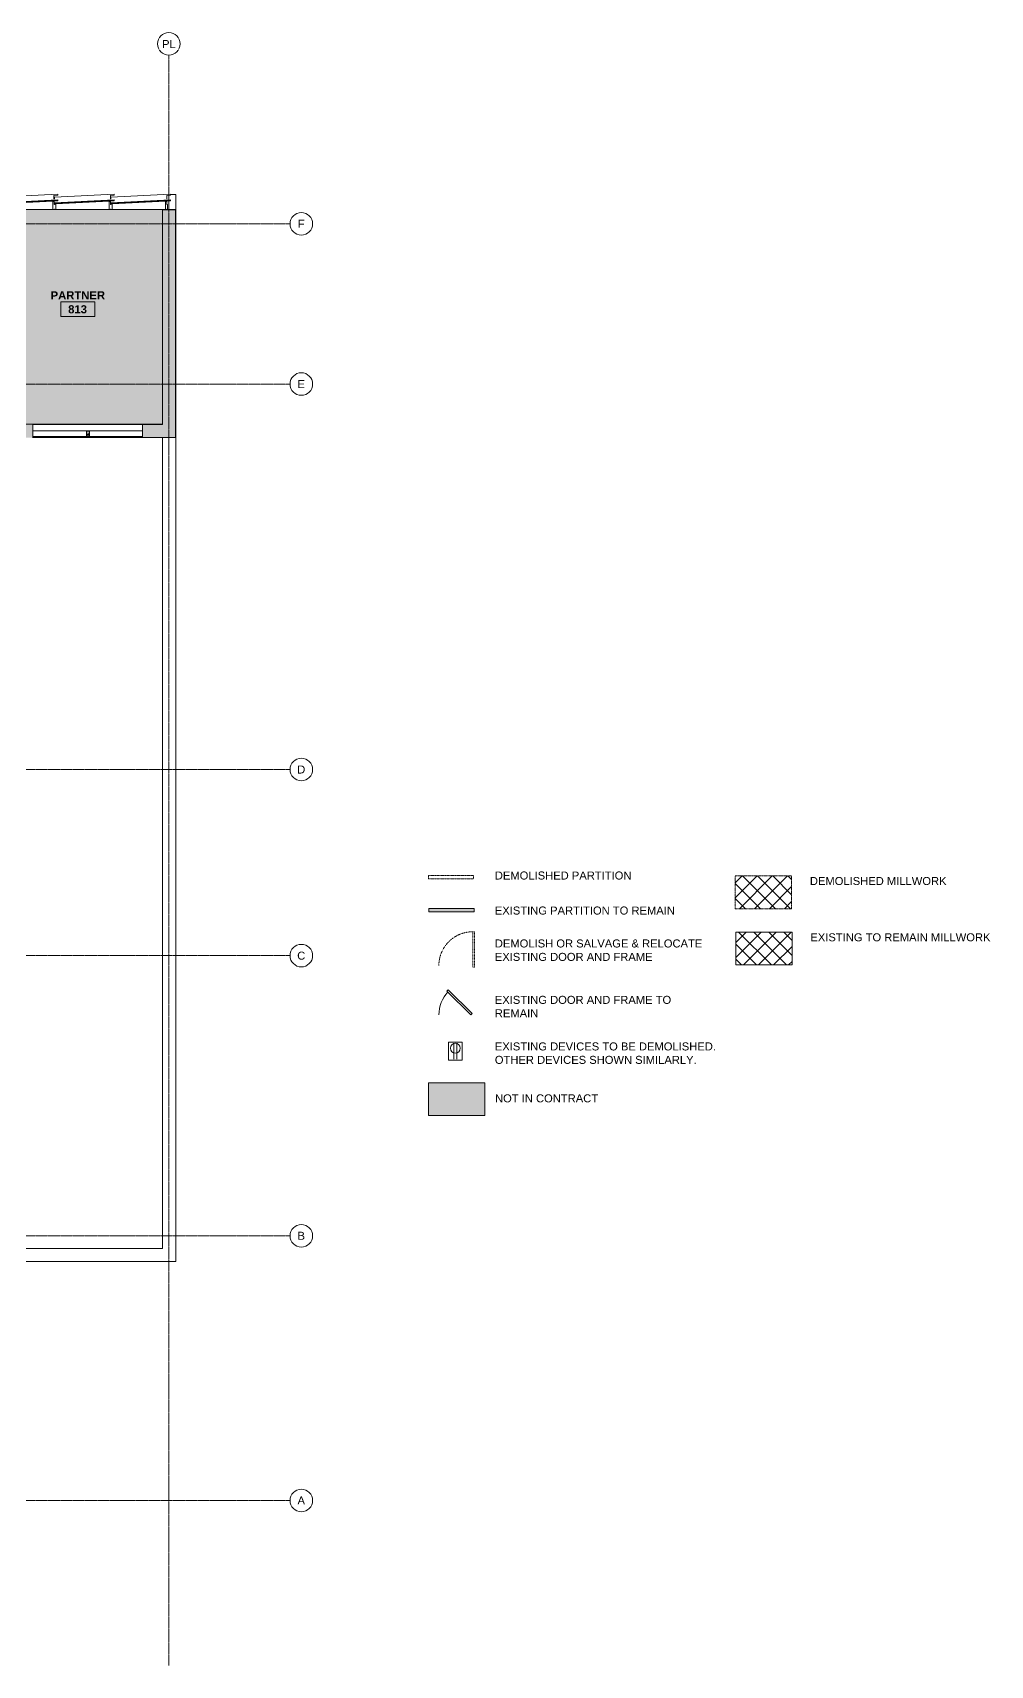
# Model space of a CAD drawing. Header units: inches. Extents: x -203 to 2791, y -968 to 768.
# Drawn here: x 1772 to 2791, y -968 to 768 of the extents above; entities that cross this region are included whole.
import ezdxf

# ---------------------------------------------------------------- set-up
doc = ezdxf.new("R2010")
doc.units = ezdxf.units.IN
doc.header["$MEASUREMENT"] = 0
for name, pattern in [('Dash 1_16_', [0.125, 0.0625, -0.0625]), ('Demolished 3_16_', [0.28125, 0.1875, -0.09375]), ('Grid Line 1_2_', [0.875, 0.5, -0.125, 0.125, -0.125])]:
    doc.linetypes.add(name, pattern=pattern)
for name, color, linetype, lineweight in [('A-ANNO-NOTE', 131, 'Continuous', 13), ('A-AREA-IDEN', 2, 'Continuous', 9), ('A-DETL', 90, 'Continuous', 9), ('A-DETL-DEMO', 6, 'Demolished 3_16_', 9), ('A-DETL-GENF', 92, 'Continuous', 9), ('A-DETL-THIN', 151, 'Continuous', 9), ('A-Glaz-Exst', 7, 'Continuous', 9), ('A-Wall-Exst', 7, 'Continuous', 9), ('A-WALL-PATT', 111, 'Continuous', 13), ('G-ANNO-TEXT', 231, 'Continuous', 9), ('Jenner and Block 8fl_BB_dwg', 8, 'Continuous', 9), ('S-GRID', 1, 'Continuous', 9), ('S-GRID-IDEN', 1, 'Continuous', 9)]:
    doc.layers.add(name, color=color, linetype=linetype, lineweight=lineweight)
doc.styles.add('Swis721 Lt BT', font='swissl.ttf', dxfattribs={"height": 8.514638})
doc.styles.add('Swis721 Lt BT_B', font='', dxfattribs={"height": 8.583975})
doc.styles.get('Swis721 Lt BT_B').set_extended_font_data('Swis721 Lt BT', bold=True)
pattern_1 = [(45, (1565.782, 0), (-8.01223, 8.01223), []), (135, (1565.782, 0), (-8.01223, -8.01223), [])]

# ---------------------------------------------------------------- blocks, each defined once
blk = doc.blocks.new('Jenner and Block 8fl_BB_dwg_CW-60-5551869-Level 8 Demo')
at = {"layer": 'A-Glaz-Exst'}
for p, q in [((12.2, 3.7), (9.2, -59.6)), ((12.7, 3.8), (9.7, -59.8)), ((12.7, 3.6), (11.9, 3.7)), ((11.4, -1.2), (11.5, -1.2)), ((11.4, -1.3), (11.5, -1.3)), ((11.5, -0.2), (11.5, -1.2)), ((11.7, -0.9), (11.5, -0.9)), ((11.7, -0.9), (11.7, -0.9)), ((11.7, -0.9), (11.7, -0.9)), ((11.7, -1), (11.7, -1)), ((11.7, -1), (11.7, -1)), ((11.7, -1.1), (11.7, -1.1)), ((11.7, -1.1), (11.7, -1.1)), ((11.7, -1.2), (11.7, -1.2)), ((11.7, -1.2), (11.7, -1.2)), ((11.7, -1.3), (11.7, -1.3)), ((11.7, -1.3), (11.7, -1.3)), ((11.7, -1.4), (11.7, -1.4)), ((11.7, -1.4), (11.7, -1.4)), ((11.7, -1.5), (11.7, -1.5)), ((11.7, -1.5), (11.7, -1.5)), ((11.7, -1.6), (11.7, -1.6)), ((11.7, -1.6), (11.7, -1.6)), ((8.7, -58.7), (8.8, -58.7)), ((8.7, -58.8), (8.7, -58.8)), ((8.9, -59.1), (8.7, -59.1)), ((9, -58.4), (9, -58.4)), ((9, -58.4), (9, -58.4)), ((9, -58.5), (9, -58.5)), ((9, -58.5), (9, -58.5)), ((9, -58.6), (9, -58.6)), ((9, -58.6), (9, -58.6)), ((9, -58.7), (9, -58.7)), ((9, -58.7), (9, -58.7)), ((9, -58.8), (9, -58.8)), ((9, -58.8), (9, -58.8)), ((9, -58.9), (9, -58.9)), ((9, -58.9), (9, -58.9)), ((9, -59), (9, -59)), ((9, -59), (9, -59)), ((9, -59.1), (9, -59.1)), ((9, -59.1), (9, -59.1)), ((9, -59.6), (9.7, -59.7))]:
    blk.add_line(p, q, dxfattribs=at)
at = {"layer": 'A-Glaz-Exst', "flags": 128}
for points in [[(3, -0.2), (3.1, -0.2), (3.1, 0)], [(11.6, -0.2), (8.1, -0.2), (8.1, 0), (8.1, -0.2)], [(10, -59.8), (13, 3.8), (12.7, 3.8), (12, 3.8), (11.8, -0.3), (11.7, -1.6), (9, -58.4), (9, -59.8), (10, -59.8)], [(14.1, 0), (14.1, -0.3), (17.8, -0.3), (18, 3.8), (19, 3.8), (16, -59.8), (14.1, -59.8), (14.1, -60)], [(3, -1.6), (3, -0.2), (3, -1.6), (11.5, -1.6)], [(11.5, -0.9), (11.5, -1.2), (11.4, -1.2), (11.4, -1.2), (11.4, -1.2), (11.3, -1.2), (11.3, -1.2), (11.3, -1.3), (11.4, -1.3), (11.4, -1.3), (11.4, -1.3), (11.5, -1.3), (11.5, -1.3)], [(11.4, -1.2), (11.4, -1.2), (11.4, -1.1), (11.3, -1.1), (11.3, -1.2), (11.3, -1.2), (11.3, -1.3), (11.3, -1.3), (11.4, -1.3), (11.4, -1.3), (11.4, -1.3)], [(11.5, -1.6), (11.5, -1.3), (11.5, -1.6), (11.7, -1.6)], [(9, -58.4), (8.7, -58.4), (3, -58.4), (3, -59.8), (3, -58.4)], [(3, -59.8), (3.1, -59.8), (3.1, -60)], [(8.7, -58.8), (8.7, -59.8), (8.1, -59.8), (8.1, -60)], [(8.7, -59.1), (8.7, -58.8), (8.7, -58.8), (8.7, -58.8), (8.7, -58.8), (8.6, -58.8), (8.6, -58.7), (8.6, -58.7), (8.7, -58.7), (8.7, -58.7), (8.7, -58.7), (8.8, -58.7), (8.8, -58.4)], [(8.7, -58.8), (8.7, -58.8), (8.7, -58.8), (8.6, -58.8), (8.6, -58.8), (8.6, -58.7), (8.6, -58.7), (8.6, -58.6), (8.7, -58.7), (8.7, -58.7), (8.7, -58.7)], [(8.8, -58.7), (8.8, -58.4), (8.8, -58.7), (8.8, -58.7)]]:
    blk.add_lwpolyline(points, dxfattribs=at)
at = {"layer": 'A-Glaz-Exst'}
for centre, radius, start, end in [((11.4, -1.2), 0.0249, 177.3555, 267.3555), ((11.4, -1.2), 0.0305, 271.5516, 353.6896), ((11.4, -1.2), 0.0249, 87.3555, 177.3555), ((11.4, -1.3), 0.0305, 1.0214, 83.1594), ((11.6, 0), 0.258, 238.8655, 297.0089), ((11.6, -0.1), 0.258, 238.8655, 297.0089), ((11.6, -0.2), 0.258, 238.8655, 297.0089), ((11.6, -0.3), 0.258, 238.8655, 297.0089), ((11.6, -0.4), 0.258, 238.8655, 297.0089), ((11.6, -0.5), 0.258, 238.8655, 297.0089), ((11.6, -0.6), 0.258, 238.8655, 297.0089), ((11.5, -1.2), 0.0249, 357.3555, 87.3555), ((11.5, -1.2), 0.0249, 267.3555, 357.3555), ((11.7, -0.9), 0.0234, 267.297, 87.297), ((11.7, -0.9), 0.0234, 175.8685, 267.297), ((11.7, -1), 0.0234, 87.297, 267.297), ((11.7, -1), 0.0234, 267.297, 87.297), ((11.7, -1.1), 0.0234, 87.297, 267.297), ((11.7, -1.1), 0.0234, 267.297, 87.297), ((11.7, -1.2), 0.0234, 87.297, 267.297), ((11.7, -1.2), 0.0234, 267.297, 87.297), ((11.7, -1.2), 0.0234, 87.297, 267.297), ((11.7, -1.3), 0.0234, 267.297, 87.297), ((11.7, -1.3), 0.0234, 87.297, 267.297), ((11.7, -1.4), 0.0234, 267.297, 87.297), ((11.7, -1.4), 0.0234, 87.297, 267.297), ((11.7, -1.5), 0.0234, 267.297, 87.297), ((11.7, -1.5), 0.0234, 87.297, 267.297), ((11.7, -1.6), 0.0234, 87.297, 177.7828), ((11.7, -1.6), 0.0238, 260.3836, 353.7904), ((11.7, -1.6), 0.0234, 267.297, 1.6464), ((11.7, -1.6), 0.0234, 87.297, 177.2547), ((11.7, -1.6), 0.0234, 15.8834, 87.297), ((8.7, -58.7), 0.0249, 87.3502, 177.3502), ((8.7, -58.7), 0.0249, 177.3502, 267.3502), ((8.7, -58.7), 0.0305, 271.5463, 353.6844), ((8.7, -58.8), 0.0305, 1.0161, 83.1541), ((8.7, -58.8), 0.0249, 267.3502, 357.3502), ((8.8, -59.6), 0.34, 63.9852, 107.2002), ((8.8, -59.6), 0.34, 64.7421, 107.928), ((8.8, -59.7), 0.34, 65.4949, 108.6593), ((8.8, -59.8), 0.34, 66.2438, 109.3942), ((8.8, -60), 0.34, 67.7305, 110.8758), ((8.8, -59.9), 0.34, 67.0021, 110.133), ((8.8, -60.1), 0.34, 68.4686, 111.6228), ((8.7, -58.8), 0.0249, 357.3502, 87.3502), ((9, -58.8), 0.0234, 87.3355, 267.3355), ((9, -58.9), 0.0234, 87.3355, 267.3355), ((9, -59), 0.0234, 87.3355, 267.3355), ((9, -59.1), 0.0234, 87.3355, 193.174), ((9, -58.4), 0.0234, 190.1274, 267.3355), ((9, -58.4), 0.0238, 0.8421, 94.2489), ((9, -58.4), 0.0234, 267.3355, 87.3355), ((9, -58.5), 0.0234, 87.3355, 267.3355), ((9, -58.4), 0.0234, 190.6265, 267.3355), ((9, -58.5), 0.0234, 267.3355, 87.3355), ((9, -58.6), 0.0234, 87.3355, 267.3355), ((9, -58.6), 0.0234, 267.3355, 87.3355), ((9, -58.7), 0.0234, 87.3355, 267.3355), ((9, -58.7), 0.0234, 267.3355, 87.3355), ((9, -58.7), 0.0234, 87.3355, 267.3355), ((9, -58.8), 0.0234, 267.3355, 87.3355), ((9, -58.9), 0.0234, 267.3355, 87.3355), ((9, -59), 0.0234, 267.3355, 87.3355), ((9, -59.1), 0.0234, 267.3355, 87.3355)]:
    blk.add_arc(centre, radius, start, end, dxfattribs=at)
blk = doc.blocks.new('Jenner and Block 8fl_BB_dwg-4751915-Level 8 Demo')
at = {"layer": 'A-Glaz-Exst'}
for p, q in [((1772.1, 351.6), (1889, 351.6)), ((1772.1, 344.7), (1829.1, 344.7)), ((1829.3, 344.3), (1829.3, 341)), ((1829.3, 340.6), (1829.3, 339.5)), ((1829.4, 340.8), (1830.4, 340.8)), ((1830.5, 340.7), (1829.4, 340.7)), ((1829.9, 344.4), (1829.9, 344.3)), ((1829.9, 344.3), (1831.2, 344.3)), ((1830.5, 341.3), (1830.4, 341.3)), ((1830.4, 338.7), (1830.4, 338.8)), ((1830.4, 337.7), (1830.9, 337.7)), ((1830.7, 338.6), (1830.5, 338.7)), ((1830.6, 341.2), (1830.7, 341.1)), ((1830.7, 340.8), (1830.6, 340.8)), ((1830.6, 338.7), (1830.8, 338.7)), ((1830.7, 341.2), (1830.7, 341.2)), ((1830.7, 341.1), (1830.7, 340.9)), ((1830.7, 340.8), (1830.7, 340.8)), ((1830.8, 341.1), (1830.9, 341)), ((1830.8, 341), (1830.8, 341)), ((1830.8, 341), (1830.8, 341)), ((1830.9, 341), (1830.8, 340.9)), ((1830.8, 338.7), (1830.8, 338.9)), ((1831.9, 340.8), (1831.1, 340.8)), ((1831.3, 344.5), (1831.9, 344.5)), ((1831.3, 344.3), (1831.3, 344.4)), ((1832, 344.3), (1832, 341)), ((1832, 340.6), (1832, 339.5)), ((1832.1, 344.7), (1888.6, 344.7))]:
    blk.add_line(p, q, dxfattribs=at)
at = {"layer": 'A-Glaz-Exst', "flags": 128}
for points in [[(1918.5, 596.1), (1924.1, 596.1), (1924.1, 580.1)], [(-120.8, 406.7), (-120.8, 580.1), (1913.1, 580.1)], [(1923.1, 579.9), (1923.1, 580.1), (1915.2, 580.1), (1915.2, 585.3), (1914.7, 585.3)], [(1772.1, 338.5), (1829.9, 338.5), (1829.9, 338.7), (1829.2, 338.7), (1829.2, 338.8), (1829.1, 338.8), (1829.1, 344.7), (1830.4, 344.7), (1830.4, 344.4), (1830.4, 344.5), (1830.4, 344.7), (1829.1, 344.7), (1829.1, 338.8), (1829.2, 338.8), (1829.2, 339.1)], [(1772.1, 338.7), (1829.2, 338.7), (1829.6, 339.1), (1829.6, 338.7), (1829.2, 339.1), (1830, 339.1)], [(1772.1, 338), (1829.9, 338), (1829.9, 337.7), (1772.1, 337.7)], [(1829.4, 338.4), (1829.3, 338.4), (1829.3, 338), (1829.4, 338)], [(1830.2, 344.5), (1830, 344.5), (1830, 344.5), (1830.1, 344.5), (1830.1, 344.5), (1829.9, 344.5), (1829.9, 344.5), (1829.9, 344.5), (1829.9, 344.5), (1829.4, 344.5)], [(1829.4, 339.3), (1830.4, 339.3), (1830.4, 338.8), (1830.3, 338.8), (1830.3, 338.8), (1830.3, 338.8), (1830.3, 338.7), (1830.3, 338.7), (1830.3, 338.7), (1830.4, 338.7), (1830.4, 338.6), (1830.7, 338.6), (1830.7, 338.6), (1830.7, 338.6), (1830.4, 338.6), (1830.4, 337.7), (1830.1, 337.7), (1830.1, 339)], [(1829.5, 338.4), (1829.6, 338.4), (1829.8, 338.4), (1829.8, 338), (1829.6, 338), (1829.5, 338)], [(1830.3, 344.4), (1830.3, 344.4), (1830.8, 344.4), (1829.9, 344.4)], [(1830.4, 338.8), (1830.4, 338.8), (1830.4, 338.8)], [(1830.6, 338.7), (1830.9, 338.7), (1830.6, 338.7), (1830.6, 338.7)], [(1830.7, 341.2), (1830.8, 341.2), (1830.8, 341), (1830.8, 341), (1830.8, 341.1)], [(1830.8, 340.9), (1830.8, 340.9), (1830.8, 340.9), (1830.8, 340.8), (1830.7, 340.8)], [(1831, 340.9), (1831, 341.3), (1830.8, 341.3), (1830.8, 341)], [(1830.8, 340.9), (1830.8, 340.7), (1831.9, 340.7)], [(1832.1, 338.8), (1832.1, 338.8), (1832.1, 344.7), (1830.9, 344.7), (1830.9, 344.5), (1830.9, 344.7), (1832.1, 344.7), (1832.1, 338.8), (1832.1, 338.8), (1832.1, 338.7), (1832.1, 338.8), (1832.1, 339.1)], [(1831.9, 339.3), (1830.9, 339.3), (1830.9, 338.8), (1830.9, 338.8), (1830.9, 338.8), (1831, 338.8), (1831, 338.7), (1830.9, 338.7), (1830.9, 338.7), (1830.9, 338.7), (1830.9, 338.7), (1830.9, 337.7), (1831.1, 337.7)], [(1830.9, 338.7), (1830.9, 337.7), (1831.1, 337.7), (1831.1, 339)], [(1830.9, 338.9), (1830.9, 338.9), (1830.9, 338.8)], [(1832.1, 338.7), (1831.7, 339.1), (1831.7, 338.7), (1832.1, 339.1), (1831.3, 339.1)], [(1888.6, 338.7), (1832.1, 338.7), (1831.4, 338.7), (1831.4, 338.5), (1888.6, 338.5)], [(1888.6, 338), (1831.4, 338), (1831.4, 337.7), (1888.6, 337.7)], [(1831.8, 338.4), (1831.7, 338.4), (1831.5, 338.4), (1831.5, 338), (1831.7, 338), (1831.8, 338)], [(1831.8, 338.4), (1831.9, 338.4), (1831.9, 338), (1831.8, 338)]]:
    blk.add_lwpolyline(points, dxfattribs=at)
blk.add_lwpolyline([(1830.1, 337.7), (1830.4, 337.7), (1830.4, 338.6), (1830.4, 337.7)], close=True, dxfattribs=at)
at = {"layer": 'A-Glaz-Exst'}
for centre, radius in [((1829.5, 338.4), 0.0313), ((1829.5, 338), 0.0313), ((1831.8, 338.4), 0.0312), ((1831.8, 338), 0.0312)]:
    blk.add_circle(centre, radius, dxfattribs=at)
for centre, radius, start, end in [((1829.4, 344.3), 0.125, 90, 180), ((1829.4, 341), 0.125, 180, 270), ((1829.4, 340.6), 0.125, 90, 180), ((1829.4, 339.5), 0.125, 180, 270), ((1829.9, 338.9), 0.312, 143.1301, 216.8699), ((1830, 338.9), 0.221, 98.1301, 225), ((1830.3, 338.2), 0.531, 151.9275, 208.0725), ((1830, 338.2), 0.145, 20.4877, 217.8024), ((1829.9, 344.4), 0.0312, 90, 180), ((1829.9, 344.3), 0.0312, 180, 270), ((1830.1, 338.7), 0.257, 91.4846, 178.5154), ((1830, 338.1), 0.13, 196.4082, 343.6978), ((1830, 337.6), 0.266, 61.9275, 118.0725), ((1830, 337.7), 0.266, 61.9275, 118.0725), ((1830, 337.5), 0.266, 61.9275, 118.0725), ((1830, 337.5), 0.266, 61.9275, 118.0725), ((1830, 339), 0.125, 0, 90), ((1830.2, 344.4), 0.0313, 0, 90), ((1830.3, 344.4), 0.0312, 270, 0), ((1830.3, 344.4), 0.0312, 270, 0), ((1830.3, 344.4), 0.0312, 180, 270), ((1831, 341), 0.673, 156.572, 192.6755), ((1830.4, 338.8), 0.0312, 5, 90), ((1830.5, 338.7), 0.0312, 185, 270), ((1831, 341), 0.548, 150.7723, 209.8389), ((1831, 341), 0.451, 155.6104, 204.3896), ((1830.6, 341.1), 0.089, 47.709, 140.0132), ((1831, 341), 0.517, 156.0212, 203.9788), ((1830.6, 340.8), 0.089, 219.9868, 312.291), ((1830.6, 341.1), 0.0695, 66.2999, 122.2806), ((1830.6, 340.9), 0.0695, 237.7194, 293.7001), ((1830.6, 338.7), 0.0313, 95, 180), ((1830.7, 341.2), 0.0197, 224.761, 270), ((1830.7, 341.1), 0.0118, 224.761, 292.5325), ((1830.7, 341.1), 0.0139, 297.3515, 112.5325), ((1830.7, 341.1), 0.0118, 117.3515, 180), ((1830.8, 341), 0.0306, 93.7029, 266.2971), ((1830.7, 340.8), 0.0139, 247.4675, 62.6485), ((1830.7, 340.9), 0.0118, 180, 242.6485), ((1830.7, 340.8), 0.0118, 67.4675, 135.239), ((1830.7, 340.8), 0.0197, 90, 135.239), ((1830.7, 338.6), 0.0313, 0, 85), ((1830.8, 344.5), 0.0625, 270, 0), ((1830.8, 344.5), 0.0625, 270, 0), ((1830.8, 341.1), 0.016, 25.4383, 180), ((1830.8, 341), 0.0306, 273.7029, 86.2971), ((1830.8, 340.9), 0.016, 180, 334.5617), ((1830.9, 338.9), 0.0312, 90, 175), ((1830.8, 338.7), 0.0312, 270, 355), ((1830.8, 341), 0.04, 334.5617, 25.4383), ((1831.1, 340.9), 0.0625, 180, 270), ((1831.3, 339), 0.125, 90, 180), ((1831.1, 338.7), 0.257, 1.4846, 88.5154), ((1831.3, 338.2), 0.145, 322.1976, 159.5123), ((1831.3, 338.1), 0.13, 196.3022, 343.5918), ((1831.3, 337.6), 0.266, 61.9275, 118.0725), ((1831.3, 337.7), 0.266, 61.9275, 118.0725), ((1831.3, 337.5), 0.266, 61.9275, 118.0725), ((1831.3, 337.5), 0.266, 61.9275, 118.0725), ((1831.2, 344.3), 0.0625, 270, 0), ((1831.3, 344.4), 0.0625, 90, 180), ((1831.3, 338.9), 0.221, 315, 81.8699), ((1830.9, 338.2), 0.531, 331.9275, 28.0725), ((1831.3, 338.9), 0.312, 323.1301, 36.8699), ((1831.9, 344.3), 0.125, 0, 90), ((1831.9, 341), 0.125, 270, 0), ((1831.9, 340.6), 0.125, 0, 90), ((1831.9, 339.5), 0.125, 270, 360)]:
    blk.add_arc(centre, radius, start, end, dxfattribs=at)
at = {"layer": 'A-Wall-Exst'}
blk.add_line((1771.7, 337.7), (1772.1, 337.7), dxfattribs=at)
at = {"layer": 'A-Wall-Exst', "flags": 128}
for points in [[(1924.1, 337.7), (1924.1, 580.1), (1909.8, 580.1), (1909.8, 579.9)], [(1772.1, 337.7), (1772.1, 351.6), (1737.2, 351.6), (1723.3, 351.6), (1723.3, 351.3)], [(1909.8, 351.6), (1889, 351.6), (1889, 351.3)], [(1923.7, 337.7), (1924.1, 337.7), (1924.1, -538.8), (1737.2, -538.8), (1737.2, -494.3), (1723.3, -494.3), (1723.3, -494.6)], [(1737.2, -525.1), (1909.8, -525.1), (1909.8, 337.4)]]:
    blk.add_lwpolyline(points, dxfattribs=at)
at = {"layer": 'A-WALL-PATT', "color": 7, "lineweight": 9}
for p, q in [((1909.8, 580.1), (1924.1, 580.1)), ((1889, 351.3), (1889, 351.6)), ((1924.1, 337.7), (1923.7, 338.1)), ((1923.7, 338.1), (1924.1, 337.7))]:
    blk.add_line(p, q, dxfattribs=at)
at = {"layer": 'A-WALL-PATT', "color": 7, "lineweight": 9, "flags": 128}
blk.add_lwpolyline([(1772.1, 351.6), (1772.1, 347), (1772.1, 337.7)], dxfattribs=at)
at = {"extrusion": (0, 0, -1), "zscale": -1, "rotation": 90.00000000000001}
for p in [(-1794.7, 577.2), (-1854.7, 577.2), (-1914.7, 577.2)]:
    blk.add_blockref('Jenner and Block 8fl_BB_dwg_CW-60-5551869-Level 8 Demo', p, dxfattribs=at)
blk = doc.blocks.new('Grid - Grid Head - Circle-50561-Level 8 Demo')
at = {"layer": 'S-GRID-IDEN'}
blk.add_circle((0, 0), 0.125, dxfattribs=at)
blk = doc.blocks.new('Room Tag - Room Name and Number-3379422-Level 8 Demo')
at = {"layer": 'A-AREA-IDEN'}
for p, q in [((-0.188, -0.164), (-0.188, -0.002)), ((-0.188, -0.002), (0.187, -0.002)), ((0.187, -0.002), (-0.188, -0.002)), ((-0.188, -0.002), (-0.188, -0.164)), ((0.187, -0.164), (-0.188, -0.164)), ((-0.188, -0.164), (0.187, -0.164)), ((0.187, -0.002), (0.187, -0.164)), ((0.187, -0.164), (0.187, -0.002))]:
    blk.add_line(p, q, dxfattribs=at)
blk = doc.blocks.new('Floor Duplex Annotation - Floor Duplex Annotation-4036620-DEMOLITION PLAN SYMBOLS')
at = {"layer": 'A-ANNO-NOTE', "lineweight": 9}
for p, q in [((648.8, -324.5), (648.8, -305.3)), ((648.8, -305.3), (663.5, -305.3)), ((654.5, -323.3), (654.5, -306.8)), ((657.8, -323.3), (657.8, -306.8)), ((663.5, -305.3), (663.5, -324.5)), ((663.5, -324.5), (648.8, -324.5))]:
    blk.add_line(p, q, dxfattribs=at)
blk.add_circle((656.1, -311.8), 5.25, dxfattribs=at)

msp = doc.modelspace()

# ---------------------------------------------------------------- hatches: boundary and pattern name
at = {"layer": 'A-DETL-GENF'}
h = msp.add_hatch(color=9, dxfattribs=at)
h.paths.add_polyline_path([(131.76, -847.99), (290.74, -780.5), (227.71, -632.01), (203.3, -642.37), (194.97, -622.75), (199.23, -620.94), (205.75, -636.3), (297.88, -597.2), (299.68, -601.45), (231.97, -630.2), (295, -778.69), (401.08, -733.65), (338.06, -585.16), (336.5, -585.82), (334.7, -581.57), (419.28, -545.66), (421.09, -549.92), (342.31, -583.36), (405.34, -731.84), (515.31, -685.15), (511.69, -685.15), (511.69, -619.4), (491.89, -619.4), (491.89, -612.4), (492.01, -612.4), (492.01, -532.94), (471.73, -532.94), (471.73, -528.42), (457.91, -534.29), (456.1, -530.03), (470.83, -523.78), (471.73, -525.91), (471.73, -508.94), (495.73, -508.94), (495.73, -510.53), (555.67, -510.53), (555.67, -394.75), (560.67, -394.75), (560.67, -437.31), (560.17, -437.31), (560.17, -441.94), (560.67, -441.94), (560.67, -498.09), (620.88, -498.09), (620.88, -477.65), (625.88, -477.65), (625.88, -500.46), (758.51, -500.46), (758.46, -433.94), (754.23, -433.94), (754.23, -433.44), (758.51, -433.44), (758.51, -376.94), (697.48, -376.94), (697.48, -433.44), (721.73, -433.44), (721.73, -433.94), (693.48, -433.94), (693.48, -433.44), (696.98, -433.43), (696.98, -376.94), (661.48, -376.94), (661.48, -433.44), (660.98, -433.44), (660.98, -376.94), (625.46, -376.94), (625.46, -433.44), (624.19, -433.44), (624.19, -433.94), (625.46, -433.94), (625.46, -441.94), (600.17, -441.94), (600.17, -437.31), (620.83, -437.31), (620.83, -304.37), (601.17, -304.37), (601.17, -299.75), (634.61, -299.75), (634.61, -357.01), (665.48, -357.01), (665.48, -344.95), (665.98, -344.95), (665.98, -357.01), (696.98, -357.01), (696.98, -299.95), (699.23, -299.95), (699.23, -300.45), (697.48, -300.45), (697.48, -357.01), (733.48, -357.01), (733.48, -300.45), (731.73, -300.45), (731.73, -299.95), (757.71, -299.95), (757.71, -300.45), (733.98, -300.45), (733.98, -357.01), (793.96, -357.01), (793.96, -300.45), (790.21, -300.45), (790.21, -299.95), (793.96, -299.95), (793.96, -230.99), (634.98, -230.99), (634.98, -254.99), (560.67, -254.98), (560.67, -299.75), (561.17, -299.75), (561.17, -304.37), (560.67, -304.37), (560.67, -346.75), (555.67, -346.75), (555.67, -249.98), (564.59, -249.98), (564.59, -200.84), (575.84, -200.84), (575.84, -243.74), (630.36, -243.74), (630.36, -224.99), (674.86, -224.99), (674.86, -160.84), (555.74, -160.84), (555.74, 72.48), (430.42, 72.48), (430.42, 109.37), (435.05, 109.37), (435.05, 146.43), (354.94, 146.43), (354.94, 109.37), (359.57, 109.37), (359.57, 72.48), (108.25, 72.48), (108.25, 129.02), (112.87, 129.02), (112.87, 77.11), (225.04, 77.11), (225.04, 176.71), (112.87, 176.71), (112.87, 169.02), (108.25, 169.02), (108.25, 181.33), (225.04, 181.33), (225.04, 348.74), (107.25, 348.74), (107.25, 353.37), (229.67, 353.37), (229.67, 231.06), (557.42, 231.06), (557.42, 353.37), (589.73, 353.37), (589.73, 348.74), (562.05, 348.74), (562.05, 231.06), (589.73, 231.06), (589.73, 226.43), (562.05, 226.43), (562.05, 77.11), (590.73, 77.11), (590.73, 72.48), (766.8, 72.48), (766.8, 103.43), (726.05, 103.43), (726.05, 294.15), (766.8, 294.15), (766.8, 350.67), (785.11, 350.67), (785.11, 346.92), (771.42, 346.92), (771.42, 227.06), (826.8, 227.06), (826.8, 346.92), (825.11, 346.92), (825.11, 350.67), (1166.99, 350.67), (1166.99, 227.06), (1492.42, 227.06), (1492.42, 347.74), (1497.05, 347.74), (1497.05, 222.43), (1477.67, 222.43), (1477.67, 75.11), (1495.17, 75.11), (1495.17, 70.48), (1553.42, 70.48), (1553.42, 351.59), (1718.67, 351.59), (1718.67, 360.59), (1723.3, 360.59), (1723.3, 351.59), (1910.23, 351.59), (1910.23, 580.43), (-120.35, 580.43), (-120.35, 406.96), (48.71, 406.96), (48.71, 428.91), (66.73, 428.91), (66.73, 424.29), (53.33, 424.29), (53.33, 330.65), (48.71, 330.65), (48.71, 402.34), (-120.35, 402.34), (-120.35, 286.96), (48.71, 286.96), (48.71, 290.65), (53.33, 290.65), (53.33, 280.65), (48.71, 280.65), (48.71, 282.34), (-120.35, 282.34), (-120.35, 166.96), (48.71, 166.96), (48.71, 240.65), (53.33, 240.65), (53.33, 160.65), (48.71, 160.65), (48.71, 162.34), (-120.35, 162.34), (-120.35, 0.55), (-80.76, 0.55), (-80.76, -14.04), (48.71, -14.04), (48.71, 120.65), (53.33, 120.65), (53.33, -25.35), (48.71, -25.35), (48.71, -18.66), (-80.76, -18.66), (-80.76, -30.95), (-120.35, -30.95), (-120.35, -193.04), (48.71, -193.04), (48.71, -65.35), (53.33, -65.35), (53.33, -220.93), (67.88, -255.19), (63.62, -257), (48.71, -221.87), (48.71, -197.66), (-120.35, -197.66), (-120.35, -254.17), (-74.95, -361.1), (79.91, -295.37), (79.25, -293.82), (83.5, -292.01), (138.94, -422.62), (134.69, -424.43), (81.71, -299.63), (-73.15, -365.36), (42.29, -637.25), (197.13, -571.52), (169.07, -505.43), (173.33, -503.62), (203.19, -573.97), (182.94, -582.57), (183.6, -584.12), (179.34, -585.93), (178.68, -584.37), (44.1, -641.5), (120.3, -820.99)], flags=0)
h.paths.add_polyline_path([(225.76, -805.76), (216.38, -783.67), (238.47, -774.29), (247.85, -796.38), (227.71, -804.93)], flags=0)
h.paths.add_polyline_path([(446.67, -711.97), (437.29, -689.88), (459.38, -680.5), (468.76, -702.59), (455.33, -708.29)], flags=0)
h.paths.add_polyline_path([(516.31, -684.73), (893.34, -524.65), (963.74, -524.65), (963.74, -523.31), (943.94, -523.31), (943.94, -499.31), (963.74, -499.31), (963.74, -496.94), (968.74, -496.94), (968.74, -456.94), (963.74, -456.94), (963.74, -457.44), (946.48, -457.44), (946.48, -308.86), (799.96, -308.86), (799.96, -363.01), (764.51, -363.01), (764.51, -516.53), (744.73, -516.53), (744.73, -518.83), (942.73, -518.83), (942.73, -523.83), (744.73, -523.83), (744.73, -532.94), (725.26, -532.94), (725.26, -561.42), (744.73, -561.42), (744.73, -585.42), (725.26, -585.42), (725.26, -591.53), (659.62, -619.4), (590.81, -619.4), (590.81, -647.06), (516.73, -647.06), (516.73, -643.56), (587.31, -643.56), (587.31, -619.4), (516.31, -619.4), (516.31, -647.06)], flags=0)
h.paths.add_polyline_path([(641.71, -612.4), (658.19, -612.4), (718.26, -586.9), (718.26, -516.53), (499.01, -516.53), (499.01, -612.4), (590.81, -612.4)], flags=0)
h.paths.add_polyline_path([(266.06, -553.39), (246.27, -506.73), (353.03, -461.4), (225.02, -159.89), (218.14, -162.82), (216.66, -159.37), (120.3, -200.48), (112, -180.92), (112, -35.66), (108.25, -35.66), (108.25, 5.05), (112.87, 5.05), (112.87, -31.04), (203.26, -31.04), (203.26, 5.05), (260.18, 5.05), (261.13, 4.11), (257.73, 4.11), (257.73, 0.96), (258.26, 0.43), (250.87, 0.43), (250.87, -35.66), (237.05, -35.66), (237.05, -149.24), (363.42, -149.24), (363.42, -0.52), (297.73, -0.52), (297.73, 4.11), (495.73, 4.11), (495.73, -81.52), (491.11, -81.52), (491.11, -0.52), (368.05, -0.52), (368.05, -149.24), (491.11, -149.24), (491.11, -121.52), (495.73, -121.52), (495.73, -271.65), (491.11, -271.65), (491.11, -229.94), (467.11, -229.94), (467.11, -196.21), (491.11, -196.21), (491.11, -153.87), (237.05, -153.87), (237.05, -179.26), (294.82, -315.34), (491.11, -315.34), (491.11, -311.65), (495.73, -311.65), (495.73, -455.18), (418.47, -487.97), (416.67, -483.71), (491.11, -452.12), (491.11, -319.96), (296.78, -319.96), (374, -501.83), (379.85, -499.34), (381.65, -503.6), (372.58, -507.45), (361.98, -482.48), (304.78, -506.77), (315.23, -531.4), (266.31, -553.28)], flags=0)
h.paths.add_polyline_path([(266.31, -548.22), (309.2, -529.03), (293.38, -491.75), (250.13, -510.11), (250.18, -510.21), (271.83, -501.02), (281.21, -523.11), (259.56, -532.3), (266.06, -547.64)], flags=0)
h.paths.add_polyline_path([(3.31, -538.98), (-6.07, -516.89), (16.02, -507.51), (25.4, -529.6), (16.02, -533.58)], flags=0)
h.paths.add_polyline_path([(27.39, -520.28), (25.5, -516.06), (150.98, -462.8), (150.32, -461.25), (154.57, -459.44), (157.7, -466.8), (153.44, -468.61), (152.78, -467.06), (41.85, -514.15)], flags=0)
h.paths.add_polyline_path([(584.67, -510.53), (720.73, -510.53), (720.73, -508.94), (744.73, -508.94), (744.73, -510.53), (758.51, -510.53), (758.51, -505.09), (560.67, -505.09), (560.67, -510.53)], flags=0)
h.paths.add_polyline_path([(302.97, -502.51), (360.17, -478.23), (354.84, -465.66), (297.64, -489.95), (302.68, -501.83)], flags=0)
h.paths.add_polyline_path([(951.48, -452.44), (963.74, -452.44), (963.74, -308.86), (951.48, -308.86), (951.48, -365.13)], flags=0)
h.paths.add_polyline_path([(660.98, -433.94), (656.69, -433.94), (656.69, -433.44), (660.98, -433.44)], flags=0)
h.paths.add_polyline_path([(753.93, -370.94), (758.51, -370.94), (758.51, -363.01), (625.46, -363.01), (625.46, -370.94), (739.5, -370.94)], flags=0)
h.paths.add_polyline_path([(631.11, -357.01), (631.11, -304.37), (625.46, -304.37), (625.46, -357.01), (626.43, -357.01)], flags=0)
h.paths.add_polyline_path([(968.74, -347.36), (968.74, -342.74), (967.22, -342.74), (967.22, -347.36), (967.7, -347.36)], flags=0)
h.paths.add_polyline_path([(800.58, -303.86), (963.74, -303.86), (963.74, -267.34), (968.74, -267.34), (968.7, -227.34), (965.73, -227.33), (965.73, -224.72), (769.74, -224.72), (769.74, -224.99), (799.96, -224.99), (799.96, -303.86)], flags=0)
h.paths.add_polyline_path([(694.31, -224.99), (766.24, -224.99), (766.24, -205.94), (679.48, -205.94), (679.48, -224.99)], flags=0)
h.paths.add_polyline_path([(968.13, -222.33), (968.13, -204.94), (965.44, -204.94), (965.44, -199.94), (988.73, -199.94), (988.73, -161.74), (993.73, -161.74), (993.73, -121.74), (988.73, -121.74), (988.73, -121.34), (980.11, -121.34), (980.11, -122.59), (769.74, -122.59), (769.74, -217.72), (965.73, -217.72), (965.73, -222.33)], flags=0)
h.paths.add_polyline_path([(490.79, -201.31), (491.11, -201.31), (491.11, -200.83), (471.73, -200.83), (471.73, -201.31), (488.71, -201.31)], flags=0)
h.paths.add_polyline_path([(679.48, -201.31), (766.24, -201.31), (766.24, -119.34), (679.48, -119.34), (679.48, -170.62)], flags=0)
h.paths.add_polyline_path([(232.42, -168.37), (232.42, -156.73), (228.24, -158.51), (228.99, -160.28)], flags=0)
h.paths.add_polyline_path([(642.41, -146.84), (668.23, -146.84), (668.23, -111.34), (771.73, -111.34), (771.73, -24.34), (569.74, -24.34), (569.74, -146.84), (584.67, -146.84)], flags=0)
h.paths.add_polyline_path([(894.32, -111.34), (979.73, -111.34), (979.73, -24.34), (776.36, -24.34), (776.36, -111.34), (846.73, -111.34)], flags=0)
h.paths.add_polyline_path([(246.25, -31.04), (246.25, -29.34), (237.05, -29.34), (237.05, -31.04)], flags=0)
h.paths.add_polyline_path([(220.73, -31.04), (232.42, -31.04), (232.38, -29.34), (220.73, -29.34), (220.73, -1.34), (246.25, -1.34), (246.25, 0.43), (207.88, 0.43), (207.88, -31.04)], flags=0)
h.paths.add_polyline_path([(-93.75, -27.45), (-84.26, -27.45), (-84.26, -27.34), (-117.75, -27.34), (-117.75, -2.95), (-120.35, -2.95), (-120.35, -27.45), (-117.75, -27.45)], flags=0)
h.paths.add_polyline_path([(1473.05, 70.48), (1473.05, 222.43), (1334.05, 222.4), (1334.05, 99.48), (1442.73, 99.48), (1442.73, 70.48)], flags=0)
h.paths.add_polyline_path([(1203.96, 70.92), (1235.73, 70.92), (1235.73, 94.86), (1227.42, 94.86), (1227.42, 99.48), (1329.42, 99.48), (1329.42, 222.43), (1167.42, 222.43), (1167.42, 137.87), (1166.99, 137.87), (1166.99, 106.37), (1167.42, 106.37), (1167.42, 70.92)], flags=0)
h.paths.add_polyline_path([(557.42, 77.11), (557.42, 182.43), (557.05, 182.43), (557.05, 102.11), (435.05, 102.11), (435.05, 77.11), (557.05, 77.11)], flags=0)
h.paths.add_polyline_path([(231.05, 77.11), (354.94, 77.11), (354.94, 102.11), (229.67, 102.11), (229.67, 77.11)], flags=0)
h.paths.add_polyline_path([(662.08, 103.43), (648.8, 103.43), (648.8, 294.15), (667.05, 294.15), (667.05, 103.43), (662.42, 103.43)], flags=0)
h.paths.add_polyline_path([(653.42, 108.06), (662.42, 108.06), (662.42, 289.52), (653.42, 289.52), (653.42, 117.06)], flags=0)
h.paths.add_polyline_path([(739.5, 108.06), (766.8, 108.06), (766.8, 289.52), (730.67, 289.52), (730.67, 108.06)], flags=0)
h.paths.add_polyline_path([(377.56, 151.06), (378.94, 151.06), (378.94, 226.43), (354.94, 226.43), (354.94, 151.06)], flags=0)
h.paths.add_polyline_path([(557.05, 187.06), (557.42, 187.06), (557.42, 226.43), (557.05, 226.43), (557.05, 188.67)], flags=0)
h.paths.add_polyline_path([(1723.3, 400.59), (1718.67, 400.59), (1718.67, 419.29), (1716.73, 419.29), (1716.73, 423.91), (1718.67, 423.91), (1718.67, 580.15), (1723.3, 580.15), (1723.3, 419.29)], flags=0)
h.paths.add_polyline_path([(1617.05, 409.29), (1609.73, 409.29), (1609.73, 413.91), (1612.42, 413.91), (1612.42, 580.15), (1617.05, 580.15), (1617.05, 413.91), (1663.42, 413.91), (1663.42, 423.91), (1676.73, 423.91), (1676.73, 419.29), (1668.05, 419.29), (1668.05, 409.29), (1647.79, 409.29)], flags=0)
h.paths.add_polyline_path([(1569.73, 409.29), (1422.73, 409.29), (1422.73, 413.91), (1492.42, 413.91), (1492.42, 580.15), (1497.05, 580.15), (1497.05, 413.91), (1569.73, 413.91)], flags=0)
h.paths.add_polyline_path([(1382.73, 409.29), (1301.73, 409.29), (1301.73, 413.91), (1372.42, 413.91), (1372.42, 580.15), (1377.05, 580.15), (1377.05, 413.91), (1382.73, 413.91)], flags=0)
h.paths.add_polyline_path([(1261.73, 409.29), (1249.73, 409.29), (1249.73, 413.91), (1252.42, 413.91), (1252.42, 548.65), (1257.05, 548.65), (1257.05, 413.91), (1261.73, 413.91)], flags=0)
h.paths.add_polyline_path([(1137.05, 409.29), (1006.11, 409.29), (1006.11, 413.91), (1132.42, 413.91), (1132.42, 580.15), (1137.05, 580.15), (1137.05, 413.91), (1209.73, 413.91), (1209.73, 409.29), (1150.94, 409.29)], flags=0)
h.paths.add_polyline_path([(966.11, 409.29), (949.11, 409.29), (949.11, 413.91), (956.8, 413.91), (956.8, 548.65), (961.42, 548.65), (961.42, 413.91), (966.11, 413.91)], flags=0)
h.paths.add_polyline_path([(835.42, 409.29), (826.11, 409.29), (826.11, 413.91), (830.8, 413.91), (830.8, 580.15), (835.42, 580.15), (835.42, 413.91), (909.11, 413.91), (909.11, 409.29), (894.32, 409.29)], flags=0)
h.paths.add_polyline_path([(585.16, 409.29), (521.73, 409.29), (521.73, 413.91), (652.42, 413.91), (652.42, 580.15), (657.05, 580.15), (657.05, 413.91), (786.11, 413.91), (786.11, 409.29), (586.42, 409.29)], flags=0)
h.paths.add_polyline_path([(481.73, 409.29), (465.73, 409.29), (465.73, 413.91), (472.42, 413.91), (472.42, 580.15), (477.05, 580.15), (477.05, 413.91), (481.73, 413.91)], flags=0)
h.paths.add_polyline_path([(352.42, 409.29), (279.73, 409.29), (279.73, 413.91), (352.42, 413.91), (352.42, 580.15), (357.05, 580.15), (357.05, 413.91), (425.73, 413.91), (425.73, 409.29), (357.05, 409.29)], flags=0)
h.paths.add_polyline_path([(225.73, 409.29), (225.73, 413.91), (232.42, 413.91), (232.42, 550.9), (237.05, 550.9), (237.05, 413.91), (239.73, 413.91), (239.73, 409.29), (229.67, 409.29)], flags=0)
h.paths.add_polyline_path([(121.04, 409.29), (112.42, 409.29), (112.42, 424.29), (106.73, 424.29), (106.73, 428.91), (112.42, 428.91), (112.42, 580.15), (117.05, 580.15), (117.05, 413.91), (185.73, 413.91), (185.73, 409.29)], flags=0)
h.paths.add_polyline_path([(942.73, 413.91), (942.73, 577.15), (966.73, 577.15), (966.73, 553.15), (942.73, 553.15)], flags=0)
h.paths.add_polyline_path([(1242.73, 438.88), (1242.73, 577.15), (1266.73, 577.15), (1266.73, 553.15), (1242.73, 553.15)], flags=0)
h.paths.add_polyline_path([(222.73, 497.2), (222.73, 577.15), (246.73, 577.15), (246.73, 553.15), (222.73, 553.15)], flags=0)
h.paths.add_polyline_path([(1542.73, 502.5), (1542.73, 577.15), (1566.73, 577.15), (1566.73, 553.15), (1542.73, 553.15)], flags=0)
h.paths.add_polyline_path([(620.73, 553.15), (596.73, 553.15), (596.73, 577.15), (620.73, 577.15)], flags=0)
h.paths.add_polyline_path([(-39.27, 553.15), (-39.27, 577.15), (-15.27, 577.15), (-15.27, 553.15)], flags=0)
h = msp.add_hatch(color=7, dxfattribs=at)
h.paths.add_polyline_path([(464.83, -720.82), (893.53, -538.81), (1016.23, -538.81), (1016.23, -524.94), (892.67, -524.94), (457.06, -709.88), (459.54, -715.74), (462.19, -714.61)], flags=0)
h.paths.add_polyline_path([(3.31, -538.98), (25.4, -529.6), (16.02, -507.51), (-6.07, -516.89), (-5.16, -519.03)], flags=0)
h.paths.add_polyline_path([(1723.7, -538.81), (1737.17, -538.81), (1737.17, -496.55), (1730.17, -496.55), (1730.17, -494.3), (1723.7, -494.3), (1723.7, -524.65), (1674.68, -524.65), (1674.68, -531.81), (1676.23, -531.81), (1676.23, -538.81), (1723.3, -538.81)], flags=0)
h.paths.add_polyline_path([(471.73, -532.94), (492.17, -532.94), (492.17, -512), (471.73, -512), (471.73, -530.03)], flags=0)
h.paths.add_polyline_path([(259.11, -532.49), (281.21, -523.11), (271.83, -501.02), (249.74, -510.4), (257.64, -529.03)], flags=0)
h.paths.add_polyline_path([(491.11, -225.31), (494.81, -225.31), (494.81, -201.31), (471.73, -201.31), (471.73, -225.31), (489.31, -225.31)], flags=0)
h.paths.add_polyline_path([(980.11, -121.34), (993.73, -121.34), (993.73, 0.66), (950.73, 0.66), (950.73, -16.34), (908.73, -16.34), (908.73, 0.66), (846.73, 0.66), (846.73, -16.34), (804.73, -16.34), (804.73, 0.66), (742.73, 0.66), (742.73, -16.34), (700.73, -16.34), (700.73, 0.66), (638.73, 0.66), (638.73, -16.34), (596.73, -16.34), (596.73, 0.66), (569.74, 0.66), (569.74, -24.34), (979.73, -24.34), (979.73, -121.34)], flags=0)
h.paths.add_polyline_path([(1240.73, -29.34), (1268.73, -29.34), (1268.73, -3.4), (1240.73, -3.4), (1240.73, -28.53)], flags=0)
h.paths.add_polyline_path([(1556.36, -29.34), (1582.73, -29.34), (1582.73, -1.34), (1556.36, -1.34), (1556.36, -22.84)], flags=0)
h.paths.add_polyline_path([(236.83, -29.34), (248.73, -29.34), (248.73, -1.34), (220.73, -1.34), (220.73, -29.34), (232.46, -29.34)], flags=0)
h.paths.add_polyline_path([(-117.75, -27.34), (-84.26, -27.34), (-84.26, -2.95), (-117.75, -2.95), (-117.75, -3.34)], flags=0)
h.paths.add_polyline_path([(1723.3, 284.95), (1737.17, 284.95), (1737.17, 337.71), (1772.13, 337.71), (1772.13, 351.59), (1723.3, 351.58), (1723.3, 299.43)], flags=0)
h.paths.add_polyline_path([(1924.09, 337.71), (1924.09, 580.15), (1910.23, 580.15), (1910.23, 351.59), (1889.03, 351.59), (1889.03, 337.71), (1910.23, 337.71)], flags=0)
h.paths.add_polyline_path([(1542.73, 553.15), (1566.73, 553.15), (1566.73, 577.15), (1542.73, 577.15)], flags=0)
h.paths.add_polyline_path([(1252.42, 553.15), (1266.73, 553.15), (1266.73, 577.15), (1242.73, 577.15), (1242.73, 553.15)], flags=0)
h.paths.add_polyline_path([(961.42, 553.15), (966.73, 553.15), (966.73, 577.15), (942.73, 577.15), (942.73, 553.15), (956.8, 553.15)], flags=0)
h.paths.add_polyline_path([(596.73, 553.15), (620.73, 553.15), (620.73, 577.15), (596.73, 577.15)], flags=0)
h.paths.add_polyline_path([(237.05, 553.15), (246.73, 553.15), (246.73, 577.15), (222.73, 577.15), (222.73, 553.15), (232.42, 553.15)], flags=0)
h.paths.add_polyline_path([(-39.27, 553.15), (-15.27, 553.15), (-15.27, 577.15), (-39.27, 577.15)], flags=0)
h = msp.add_hatch(dxfattribs=at)
h.set_pattern_fill('FP_10', style=0, pattern_type=2)
h.set_pattern_definition(pattern_1)
h.paths.add_polyline_path([(2579.66, -163.4), (2579.66, -128.4), (2519.66, -128.4), (2519.66, -163.4)], flags=0)
for color, points in [(7, [(2241.82, -166.64), (2241.82, -163.14), (2193.82, -163.14), (2193.82, -166.64)]), (9, [(2193.33, -383.52), (2253.33, -383.52), (2253.33, -348.52), (2193.33, -348.52)])]:
    msp.add_hatch(color=color, dxfattribs=at).paths.add_polyline_path(points, flags=0)
h = msp.add_hatch(dxfattribs=at)
h.set_pattern_fill('FP_10', color=55, style=0, pattern_type=2)
h.set_pattern_definition(pattern_1)
h.paths.add_polyline_path([(2520.17, -223.28), (2580.17, -223.28), (2580.17, -188.28), (2520.17, -188.28)], flags=0)

# ---------------------------------------------------------------- linework, layer by layer
at = {"layer": 'A-DETL', "linetype": 'Dash 1_16_'}
for p, q in [((2240.35, -225.63), (2240.35, -187.92)), ((2242.35, -187.92), (2240.35, -187.92)), ((2242.35, -225.63), (2242.35, -187.92)), ((2242.35, -225.63), (2240.35, -225.63))]:
    msp.add_line(p, q, dxfattribs=at)
at = {"layer": 'A-DETL', "color": 135, "lineweight": 13}
for p, q in [((2580.17, -188.28), (2520.17, -188.28)), ((2520.17, -188.28), (2520.17, -223.28)), ((2580.17, -223.28), (2580.17, -188.28)), ((2520.17, -223.28), (2580.17, -223.28))]:
    msp.add_line(p, q, dxfattribs=at)
at = {"layer": 'A-DETL', "linetype": 'Dash 1_16_'}
msp.add_arc((2240.39, -223.99), 36.07, 90.06342, 180, dxfattribs=at)
at = {"layer": 'A-DETL-DEMO'}
for p, q in [((2193.33, -131.46), (2193.33, -127.96)), ((2193.33, -127.96), (2241.33, -127.96)), ((2193.33, -131.46), (2241.33, -131.46)), ((2241.33, -127.96), (2241.33, -131.46)), ((2579.66, -128.4), (2519.66, -128.4)), ((2519.66, -128.4), (2519.66, -163.4)), ((2579.66, -163.4), (2579.66, -128.4)), ((2519.66, -163.4), (2579.66, -163.4))]:
    msp.add_line(p, q, dxfattribs=at)
at = {"layer": 'A-DETL-THIN'}
for p, q in [((1910.23, 580.43), (-120.35, 580.43)), ((1910.23, 580.15), (1910.23, 580.43)), ((1924.09, 580.15), (1910.23, 580.15)), ((1910.23, 580.15), (1910.23, 351.59)), ((1924.09, 337.71), (1924.09, 580.15)), ((1772.13, 351.59), (1889.03, 351.59)), ((1910.23, 351.59), (1889.03, 351.59)), ((1889.03, 351.59), (1889.03, 337.71)), ((1889.03, 337.71), (1924.09, 337.71)), ((2241.82, -163.14), (2193.82, -163.14)), ((2193.82, -163.14), (2193.82, -166.64)), ((2193.82, -166.64), (2241.82, -166.64)), ((2241.82, -166.64), (2241.82, -163.14)), ((2214.34, -249.55), (2212.92, -250.96)), ((2238.39, -276.43), (2212.92, -250.96)), ((2239.8, -275.01), (2214.34, -249.55)), ((2239.8, -275.01), (2238.39, -276.43)), ((2253.33, -348.52), (2193.33, -348.52)), ((2193.33, -348.52), (2193.33, -383.52)), ((2253.33, -383.52), (2253.33, -348.52)), ((2193.33, -383.52), (2253.33, -383.52))]:
    msp.add_line(p, q, dxfattribs=at)
msp.add_arc((2240.39, -276.43), 36.07, 137.24721, 180, dxfattribs=at)

# ---------------------------------------------------------------- block references
at = {"layer": 'A-ANNO-NOTE', "lineweight": 9}
msp.add_blockref('Floor Duplex Annotation - Floor Duplex Annotation-4036620-DEMOLITION PLAN SYMBOLS', (1565.78, 0), dxfattribs=at)
at = {"layer": 'A-AREA-IDEN', "xscale": 95.99999999999994, "yscale": 95.99999999999994, "zscale": 95.99999999999994}
msp.add_blockref('Room Tag - Room Name and Number-3379422-Level 8 Demo', (1820.19, 482.21), dxfattribs=at)
at = {"layer": 'Jenner and Block 8fl_BB_dwg', "color": 7}
msp.add_blockref('Jenner and Block 8fl_BB_dwg-4751915-Level 8 Demo', (0.4, 0.29), dxfattribs=at)
at = {"layer": 'S-GRID-IDEN', "xscale": 95.99999999999994, "yscale": 95.99999999999994, "zscale": 95.99999999999994}
msp.add_blockref('Grid - Grid Head - Circle-50561-Level 8 Demo', (1917.11, 756.46), dxfattribs=at)
at = {"layer": 'S-GRID-IDEN', "xscale": 95.99999999999994, "yscale": 95.99999999999994, "zscale": 95.99999999999994, "rotation": 269.9999999999994}
for p in [(2058, 565.19), (2058, 394.69), (2058, -15.31), (2058, -213.31), (2058, -511.31), (2058, -792.81)]:
    msp.add_blockref('Grid - Grid Head - Circle-50561-Level 8 Demo', p, dxfattribs=at)

# ---------------------------------------------------------------- texts
at = {"layer": 'A-AREA-IDEN', "char_height": 8.584, "attachment_point": 2, "line_spacing_factor": 0.998538, "style": 'Swis721 Lt BT_B'}
for s, insert, width in [('PARTNER', (1820.2, 493.35), 62.748), ('813', (1819.91, 478.52), 23.004)]:
    msp.add_mtext(s, dxfattribs=dict(at, insert=insert, width=width))
at = {"layer": 'G-ANNO-TEXT', "color": 7, "char_height": 8.5146, "attachment_point": 1, "line_spacing_factor": 1.00667, "style": 'Swis721 Lt BT'}
for s, insert, width in [('DEMOLISHED PARTITION', (2263.87, -123.84), 162), ('DEMOLISHED MILLWORK', (2599.08, -129.69), 163.836), ('EXISTING PARTITION TO REMAIN', (2263.87, -161.1), 211.032), ('EXISTING TO REMAIN MILLWORK', (2599.59, -189.57), 212.868), ('DEMOLISH OR SALVAGE & RELOCATE\\PEXISTING DOOR AND FRAME', (2263.87, -196.12), 246.888), ('EXISTING DOOR AND FRAME TO\\PREMAIN', (2263.87, -256.12), 209.736), ('EXISTING DEVICES TO BE DEMOLISHED.\\POTHER DEVICES SHOWN SIMILARLY.', (2263.87, -305.65), 261.792), ('NOT IN CONTRACT', (2264.08, -360.88), 123.12)]:
    msp.add_mtext(s, dxfattribs=dict(at, insert=insert, width=width))

# ---------------------------------------------------------------- next in the draw order: texts
at = {"layer": 'S-GRID-IDEN', "attachment_point": 2, "line_spacing_factor": 1.00667, "style": 'Swis721 Lt BT', "bg_fill": 3, "box_fill_scale": 1.25, "bg_fill_color": 0, "bg_fill_transparency": 0}
for s, insert, char_height, width in [('PL', (1917.1, 760.59), 8.515, 16.092), ('F', (2057.9, 569.42), 8.51, 8.1), ('E', (2057.9, 398.92), 8.51, 8.64), ('D', (2057.9, -11.08), 8.51, 9.936), ('C', (2057.9, -209.08), 8.51, 9.936), ('B', (2057.9, -507.08), 8.51, 9.072), ('A', (2057.9, -788.58), 8.51, 8.748)]:
    msp.add_mtext(s, dxfattribs=dict(at, insert=insert, char_height=char_height, width=width))

# ---------------------------------------------------------------- next in the draw order: linework, layer by layer
at = {"layer": 'S-GRID', "linetype": 'Grid Line 1_2_'}
for p, q in [((1917.11, -968.26), (1917.11, 744.46)), ((-203.03, 565.19), (2046, 565.19)), ((-203.03, 394.69), (2046, 394.69)), ((-203.03, -15.31), (2046, -15.31)), ((-203.03, -213.31), (2046, -213.31)), ((-203.03, -511.31), (2046, -511.31)), ((-203.03, -792.81), (2046, -792.81))]:
    msp.add_line(p, q, dxfattribs=at)

doc.saveas('drawing.dxf')
